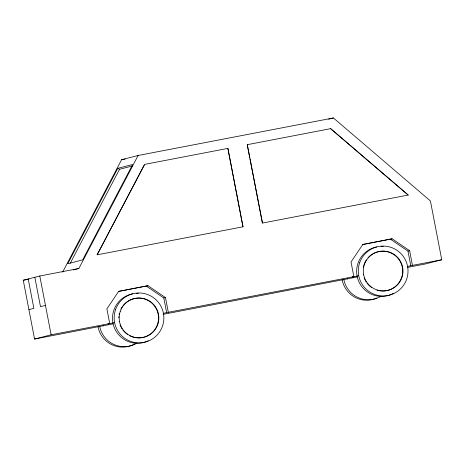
<?xml version="1.0" encoding="UTF-8"?>
<svg xmlns="http://www.w3.org/2000/svg" width="465" height="465" viewBox="0 0 465 465"><rect width="100%" height="100%" fill="white"/><g stroke="black" fill="none" stroke-linecap="round" stroke-linejoin="round"><path stroke-width="0.7" d="M62.647 272.095L121.568 159.728L138.111 155.479L333.428 117.959L430.427 200.956L441.75 259.761L425.202 264.004L407.764 267.358M117.767 168.336L67.768 263.702L82.66 259.877L132.659 164.517L117.767 168.336L119.528 169.272L132.386 165.97M70.198 263.353L119.528 169.272M73.342 269.909L78.858 268.491L138.111 155.479M97.127 254.832L144.691 164.378L227.891 148.393L242.992 226.798L97.127 254.832L144.191 165.063M328.604 119.197L333.428 117.959M227.891 148.393L242.992 226.798M247.258 144.685L262.522 223.049L408.218 195.056L330.621 128.66L247.258 144.685L249.728 157.513M330.621 128.66L408.218 195.056M113.152 323.843L34.573 339.049L23.25 280.244L39.798 275.995L78.858 268.491M28.911 309.644L33.875 308.371L28.214 278.971M45.46 305.4L40.496 306.673L34.834 277.268M118.441 291.485L147.998 285.702L165.476 297.588L168.307 312.288L163.169 313.381M362.584 244.584L392.14 238.801L409.624 250.687L412.455 265.387L407.311 266.48M146.341 286.126L163.825 298.013L165.476 297.588M34.573 339.049L51.121 334.8L109.717 323.541L106.886 308.841L118.703 291.328L147.998 285.702M109.717 323.541L108.06 323.971L114.599 322.605M102.974 325.907L103.306 325.82M119.191 321.745L119.522 321.658M158.17 314.259L158.501 314.171M390.49 239.225L407.968 251.112L409.624 250.687M392.14 238.801L362.845 244.427L351.029 261.94L353.859 276.64L352.203 277.07L358.742 275.704M347.123 279.006L347.454 278.919M363.334 274.844L363.665 274.757M402.312 267.358L402.644 267.27M121.568 159.728L125.132 159.042M23.25 280.244L28.935 279.151M168.307 312.288L353.859 276.64M412.455 265.387L441.75 259.761M357.294 276.942L163.139 314.352M407.968 251.112L410.798 265.811M250.001 158.943L262.353 223.09M163.825 298.013L166.656 312.713M39.798 275.995L51.121 334.8M381.044 296.257A24.953 24.86 75.6 0 1 343.85 279.529L342.194 279.953A24.953 24.86 75.6 0 0 376.836 298.019M136.902 343.158A24.953 24.86 75.6 0 1 99.708 326.43L98.051 326.854A24.953 24.86 75.6 0 0 134.618 343.949M148.236 340.793A24.953 24.86 75.6 0 1 113.768 326.186A24.953 24.86 75.6 0 1 132.641 293.839M136.228 293.415A24.953 24.86 75.6 0 1 138.401 293.415M393.652 293.223A24.953 24.86 75.6 0 1 358.149 279.971A24.953 24.86 75.6 0 1 376.784 246.938M381.097 246.496A24.953 24.86 75.6 0 1 383.265 246.56M122.993 305.767A19.919 19.844 75.6 0 1 156.67 309.614A19.919 19.844 75.6 0 1 137.919 337.898M137.274 337.863A19.919 19.844 75.6 0 1 129.805 335.8M127.561 334.48A19.919 19.844 75.6 0 1 122.87 330.016M122.115 328.947A19.919 19.844 75.6 0 1 121.121 327.255M120.83 326.68A19.919 19.844 75.6 0 1 120.069 324.884M118.831 317.851A19.919 19.844 75.6 0 1 118.883 316.555M119.116 314.619A19.919 19.844 75.6 0 1 119.377 313.334M120.923 309.062A19.919 19.844 75.6 0 1 122.237 306.819M367.972 257.86A19.919 19.844 75.6 0 1 401.202 263.614A19.919 19.844 75.6 0 1 381.416 290.962M380.777 290.904A19.919 19.844 75.6 0 1 376.952 290.114M371.709 287.579A19.919 19.844 75.6 0 1 367.013 283.115M366.257 282.046A19.919 19.844 75.6 0 1 365.263 280.354M364.973 279.779A19.919 19.844 75.6 0 1 364.211 277.983M363.258 267.718A19.919 19.844 75.6 0 1 364.066 264.562M364.281 263.957A19.919 19.844 75.6 0 1 366.379 259.918M115.512 309.725A24.953 24.86 75.6 0 0 143.732 342.414A24.953 24.86 75.6 0 0 157.798 301.605A24.953 24.86 75.6 0 0 115.512 309.725M120.249 311.381A19.919 19.844 75.6 0 0 142.778 337.474A19.919 19.844 75.6 0 0 154.008 304.895A19.919 19.844 75.6 0 0 120.249 311.381M359.654 262.824A24.953 24.86 75.6 0 0 387.874 295.513A24.953 24.86 75.6 0 0 401.94 254.704A24.953 24.86 75.6 0 0 359.654 262.824M364.391 264.48A19.919 19.844 75.6 0 0 386.921 290.573A19.919 19.844 75.6 0 0 398.15 257.994A19.919 19.844 75.6 0 0 364.391 264.48"/></g></svg>
